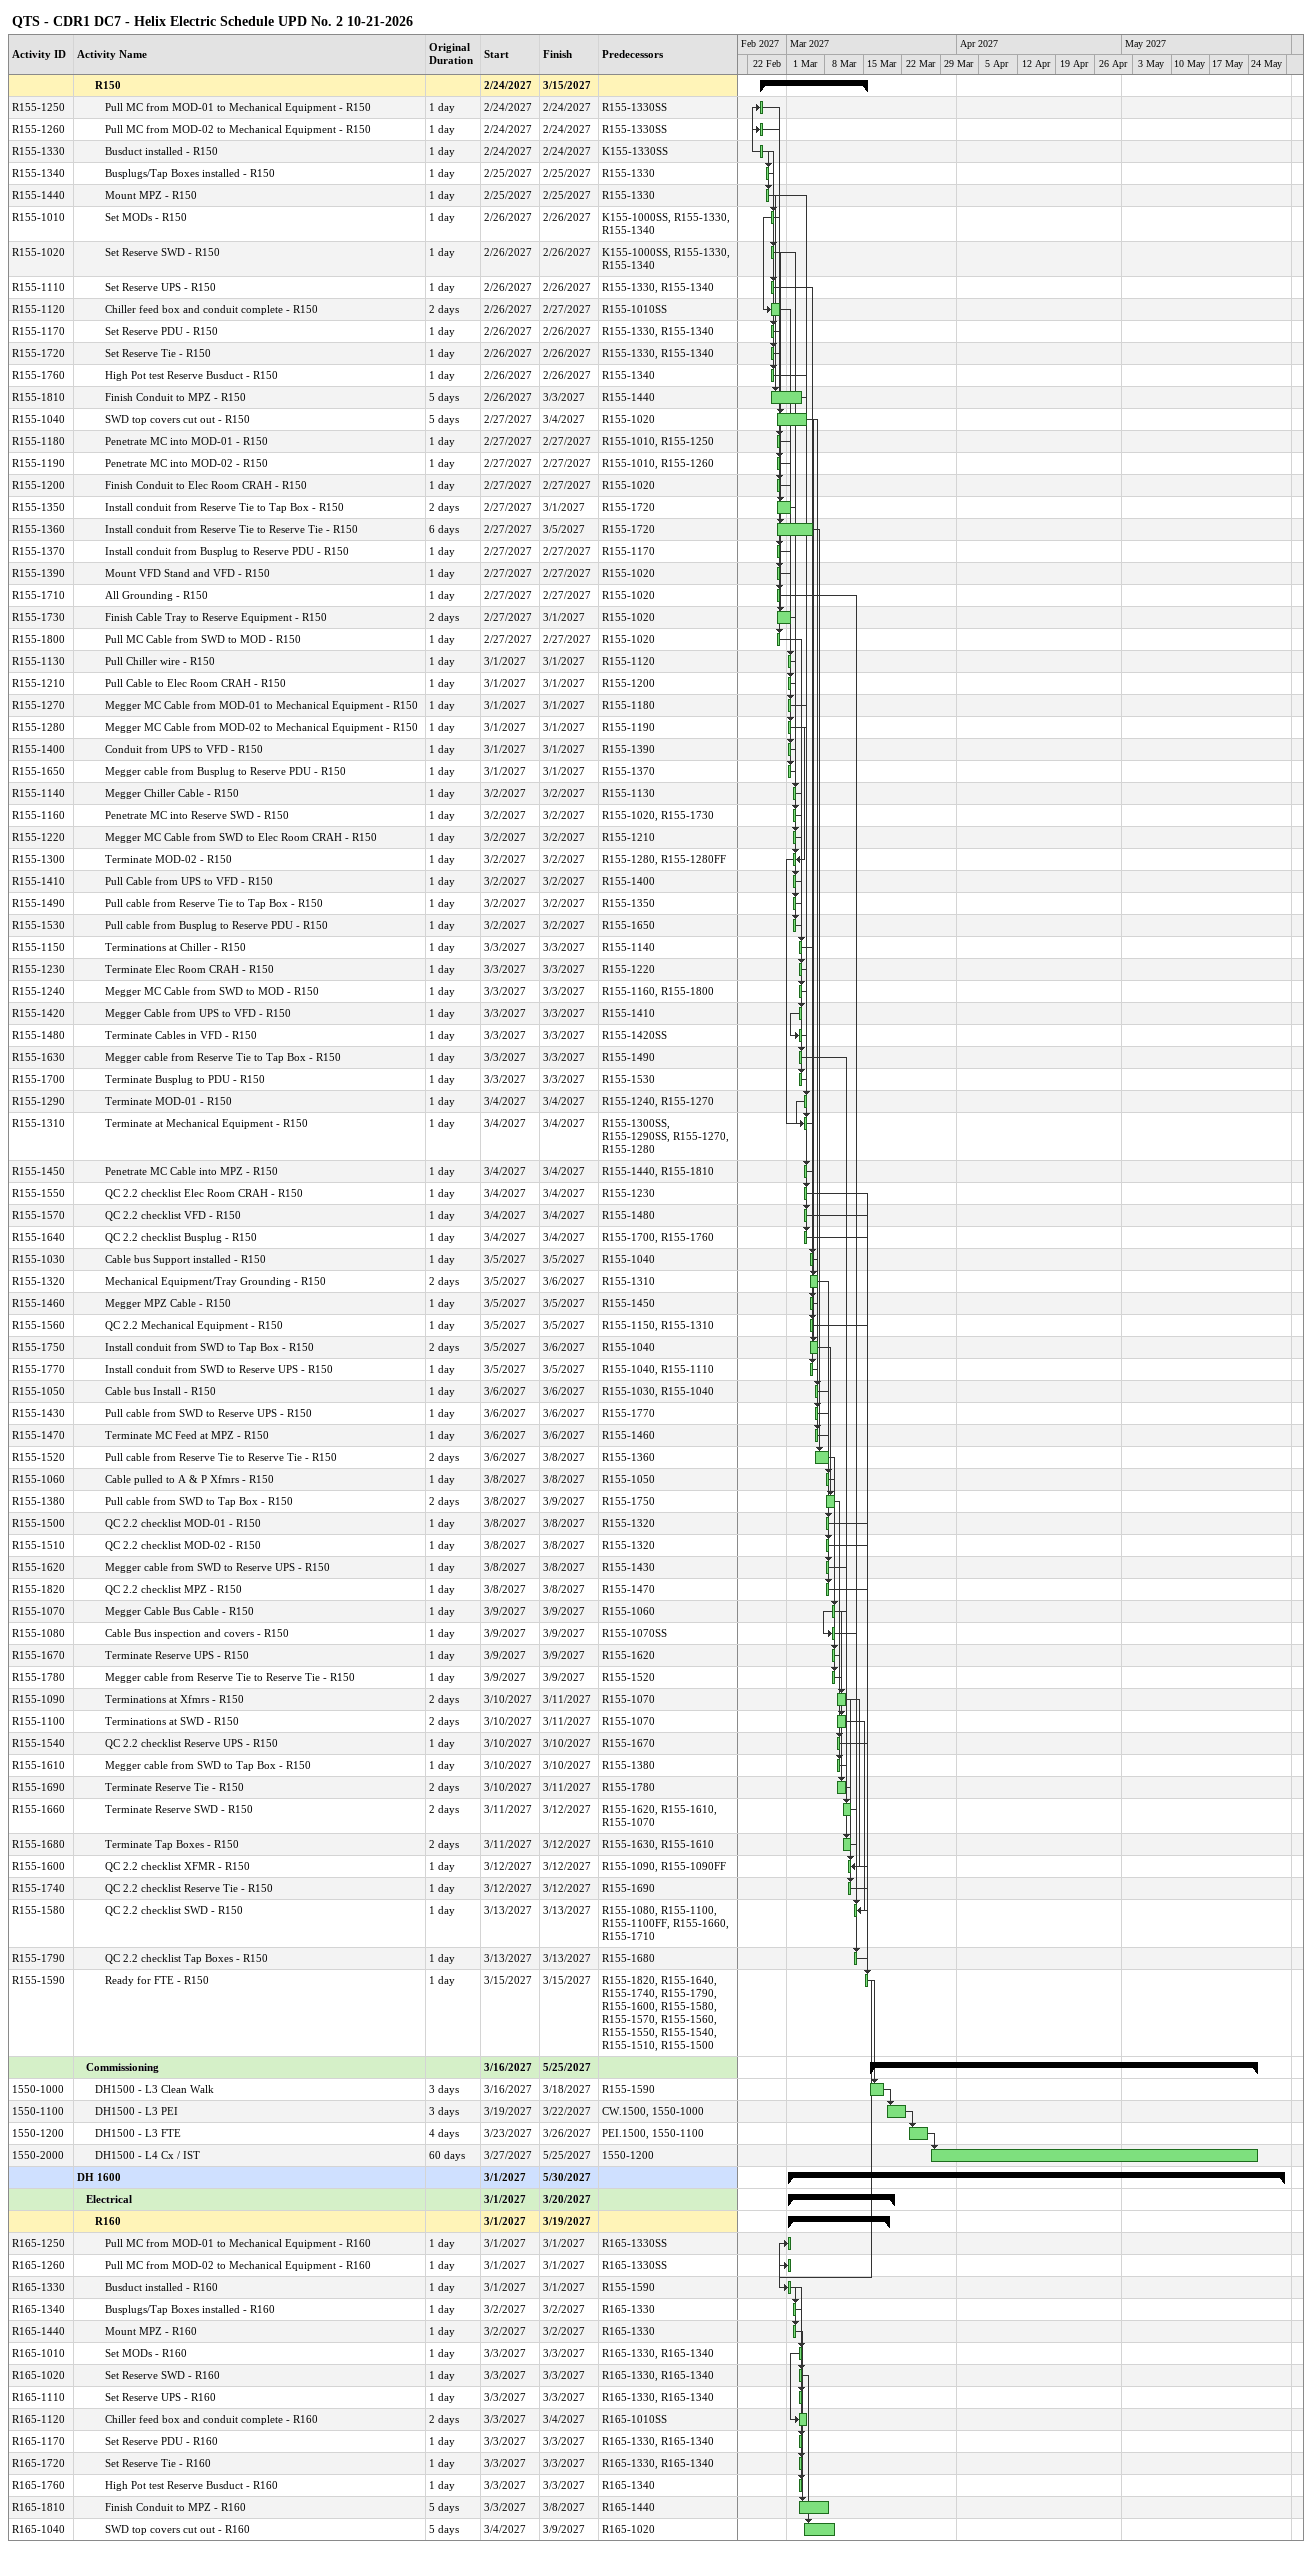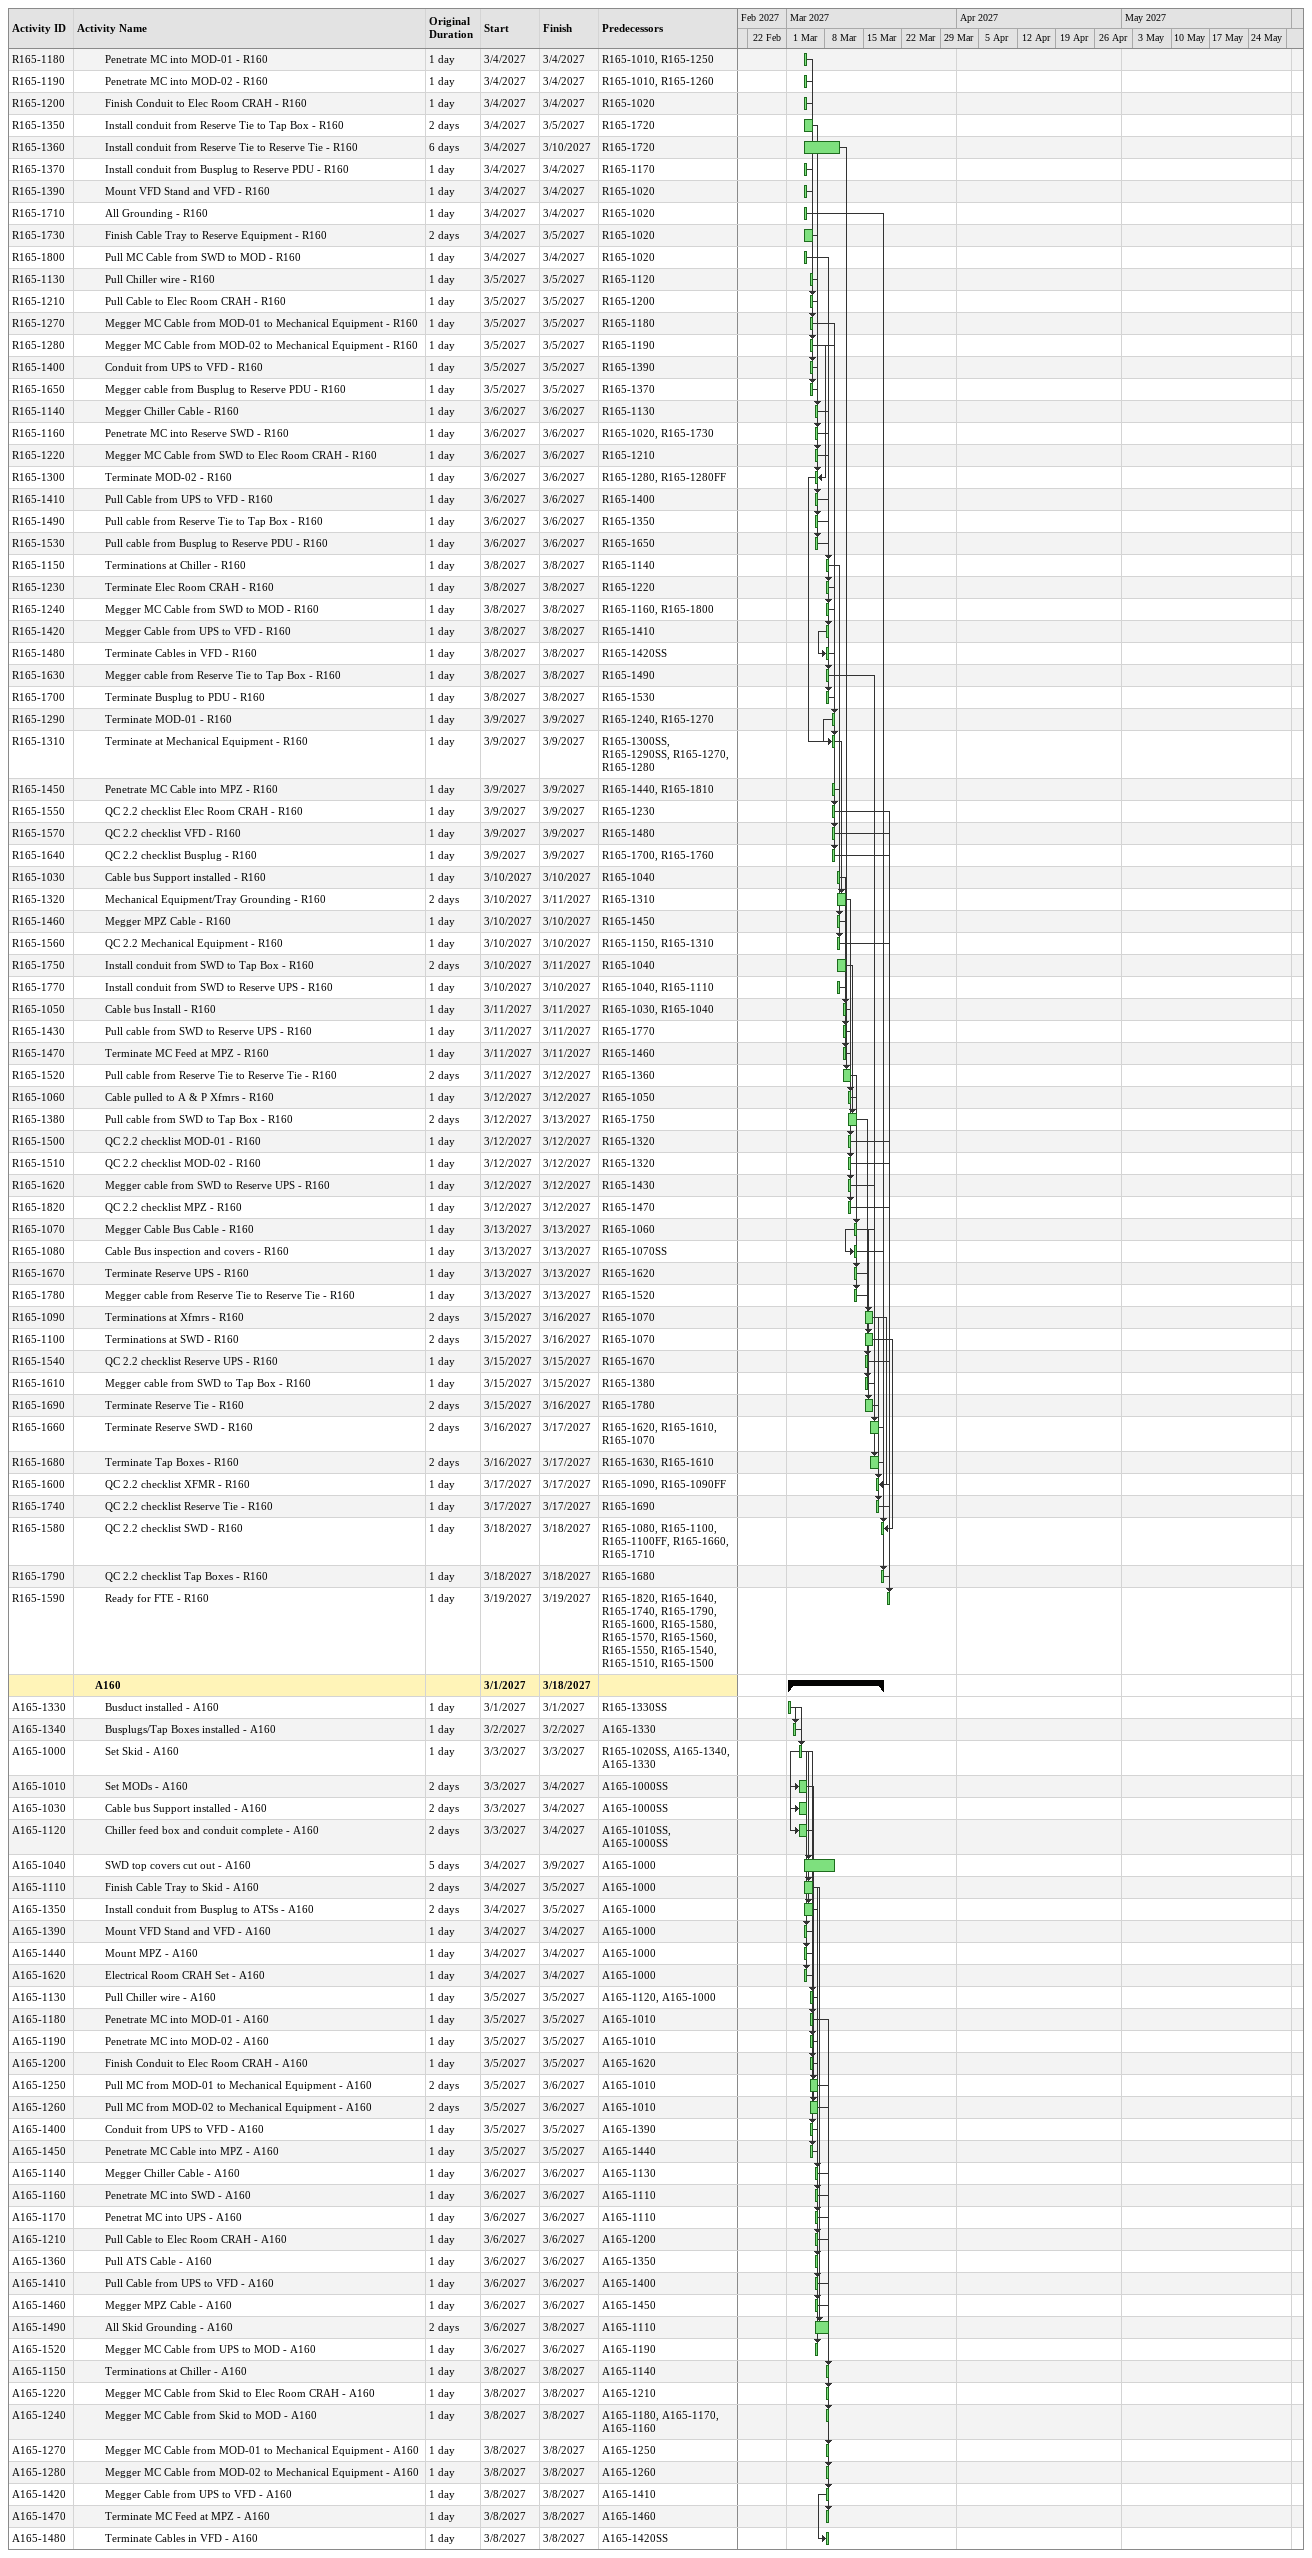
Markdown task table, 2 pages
QTS - CDR1 DC7 - Helix Electric Schedule UPD No. 2 10-21-2026

| ID | Level | Task | Original duration | Start | Finish | Predecessors |
|---|---|---|---|---|---|---|
|  | 3 | **R150** |  | 2027-02-24 | 2027-03-15 |  |
| R155-1250 | 4 | Pull MC from MOD-01 to Mechanical Equipment - R150 | 1d | 2027-02-24 | 2027-02-24 | R155-1330SS |
| R155-1260 | 4 | Pull MC from MOD-02 to Mechanical Equipment - R150 | 1d | 2027-02-24 | 2027-02-24 | R155-1330SS |
| R155-1330 | 4 | Busduct installed - R150 | 1d | 2027-02-24 | 2027-02-24 | K155-1330SS |
| R155-1340 | 4 | Busplugs/Tap Boxes installed - R150 | 1d | 2027-02-25 | 2027-02-25 | R155-1330 |
| R155-1440 | 4 | Mount MPZ - R150 | 1d | 2027-02-25 | 2027-02-25 | R155-1330 |
| R155-1010 | 4 | Set MODs - R150 | 1d | 2027-02-26 | 2027-02-26 | K155-1000SS, R155-1330, R155-1340 |
| R155-1020 | 4 | Set Reserve SWD - R150 | 1d | 2027-02-26 | 2027-02-26 | K155-1000SS, R155-1330, R155-1340 |
| R155-1110 | 4 | Set Reserve UPS - R150 | 1d | 2027-02-26 | 2027-02-26 | R155-1330, R155-1340 |
| R155-1120 | 4 | Chiller feed box and conduit complete - R150 | 2d | 2027-02-26 | 2027-02-27 | R155-1010SS |
| R155-1170 | 4 | Set Reserve PDU - R150 | 1d | 2027-02-26 | 2027-02-26 | R155-1330, R155-1340 |
| R155-1720 | 4 | Set Reserve Tie - R150 | 1d | 2027-02-26 | 2027-02-26 | R155-1330, R155-1340 |
| R155-1760 | 4 | High Pot test Reserve Busduct - R150 | 1d | 2027-02-26 | 2027-02-26 | R155-1340 |
| R155-1810 | 4 | Finish Conduit to MPZ - R150 | 5d | 2027-02-26 | 2027-03-03 | R155-1440 |
| R155-1040 | 4 | SWD top covers cut out - R150 | 5d | 2027-02-27 | 2027-03-04 | R155-1020 |
| R155-1180 | 4 | Penetrate MC into MOD-01 - R150 | 1d | 2027-02-27 | 2027-02-27 | R155-1010, R155-1250 |
| R155-1190 | 4 | Penetrate MC into MOD-02 - R150 | 1d | 2027-02-27 | 2027-02-27 | R155-1010, R155-1260 |
| R155-1200 | 4 | Finish Conduit to Elec Room CRAH - R150 | 1d | 2027-02-27 | 2027-02-27 | R155-1020 |
| R155-1350 | 4 | Install conduit from Reserve Tie to Tap Box - R150 | 2d | 2027-02-27 | 2027-03-01 | R155-1720 |
| R155-1360 | 4 | Install conduit from Reserve Tie to Reserve Tie - R150 | 6d | 2027-02-27 | 2027-03-05 | R155-1720 |
| R155-1370 | 4 | Install conduit from Busplug to Reserve PDU - R150 | 1d | 2027-02-27 | 2027-02-27 | R155-1170 |
| R155-1390 | 4 | Mount VFD Stand and VFD - R150 | 1d | 2027-02-27 | 2027-02-27 | R155-1020 |
| R155-1710 | 4 | All Grounding - R150 | 1d | 2027-02-27 | 2027-02-27 | R155-1020 |
| R155-1730 | 4 | Finish Cable Tray to Reserve Equipment - R150 | 2d | 2027-02-27 | 2027-03-01 | R155-1020 |
| R155-1800 | 4 | Pull MC Cable from SWD to MOD - R150 | 1d | 2027-02-27 | 2027-02-27 | R155-1020 |
| R155-1130 | 4 | Pull Chiller wire - R150 | 1d | 2027-03-01 | 2027-03-01 | R155-1120 |
| R155-1210 | 4 | Pull Cable to Elec Room CRAH - R150 | 1d | 2027-03-01 | 2027-03-01 | R155-1200 |
| R155-1270 | 4 | Megger MC Cable from MOD-01 to Mechanical Equipment - R150 | 1d | 2027-03-01 | 2027-03-01 | R155-1180 |
| R155-1280 | 4 | Megger MC Cable from MOD-02 to Mechanical Equipment - R150 | 1d | 2027-03-01 | 2027-03-01 | R155-1190 |
| R155-1400 | 4 | Conduit from UPS to VFD - R150 | 1d | 2027-03-01 | 2027-03-01 | R155-1390 |
| R155-1650 | 4 | Megger cable from Busplug to Reserve PDU - R150 | 1d | 2027-03-01 | 2027-03-01 | R155-1370 |
| R155-1140 | 4 | Megger Chiller Cable - R150 | 1d | 2027-03-02 | 2027-03-02 | R155-1130 |
| R155-1160 | 4 | Penetrate MC into Reserve SWD - R150 | 1d | 2027-03-02 | 2027-03-02 | R155-1020, R155-1730 |
| R155-1220 | 4 | Megger MC Cable from SWD to Elec Room CRAH - R150 | 1d | 2027-03-02 | 2027-03-02 | R155-1210 |
| R155-1300 | 4 | Terminate MOD-02 - R150 | 1d | 2027-03-02 | 2027-03-02 | R155-1280, R155-1280FF |
| R155-1410 | 4 | Pull Cable from UPS to VFD - R150 | 1d | 2027-03-02 | 2027-03-02 | R155-1400 |
| R155-1490 | 4 | Pull cable from Reserve Tie to Tap Box - R150 | 1d | 2027-03-02 | 2027-03-02 | R155-1350 |
| R155-1530 | 4 | Pull cable from Busplug to Reserve PDU - R150 | 1d | 2027-03-02 | 2027-03-02 | R155-1650 |
| R155-1150 | 4 | Terminations at Chiller - R150 | 1d | 2027-03-03 | 2027-03-03 | R155-1140 |
| R155-1230 | 4 | Terminate Elec Room CRAH - R150 | 1d | 2027-03-03 | 2027-03-03 | R155-1220 |
| R155-1240 | 4 | Megger MC Cable from SWD to MOD - R150 | 1d | 2027-03-03 | 2027-03-03 | R155-1160, R155-1800 |
| R155-1420 | 4 | Megger Cable from UPS to VFD - R150 | 1d | 2027-03-03 | 2027-03-03 | R155-1410 |
| R155-1480 | 4 | Terminate Cables in VFD - R150 | 1d | 2027-03-03 | 2027-03-03 | R155-1420SS |
| R155-1630 | 4 | Megger cable from Reserve Tie to Tap Box - R150 | 1d | 2027-03-03 | 2027-03-03 | R155-1490 |
| R155-1700 | 4 | Terminate Busplug to PDU - R150 | 1d | 2027-03-03 | 2027-03-03 | R155-1530 |
| R155-1290 | 4 | Terminate MOD-01 - R150 | 1d | 2027-03-04 | 2027-03-04 | R155-1240, R155-1270 |
| R155-1310 | 4 | Terminate at Mechanical Equipment - R150 | 1d | 2027-03-04 | 2027-03-04 | R155-1300SS, R155-1290SS, R155-1270, R155-1280 |
| R155-1450 | 4 | Penetrate MC Cable into MPZ - R150 | 1d | 2027-03-04 | 2027-03-04 | R155-1440, R155-1810 |
| R155-1550 | 4 | QC 2.2 checklist Elec Room CRAH - R150 | 1d | 2027-03-04 | 2027-03-04 | R155-1230 |
| R155-1570 | 4 | QC 2.2 checklist VFD - R150 | 1d | 2027-03-04 | 2027-03-04 | R155-1480 |
| R155-1640 | 4 | QC 2.2 checklist Busplug - R150 | 1d | 2027-03-04 | 2027-03-04 | R155-1700, R155-1760 |
| R155-1030 | 4 | Cable bus Support installed - R150 | 1d | 2027-03-05 | 2027-03-05 | R155-1040 |
| R155-1320 | 4 | Mechanical Equipment/Tray Grounding - R150 | 2d | 2027-03-05 | 2027-03-06 | R155-1310 |
| R155-1460 | 4 | Megger MPZ Cable - R150 | 1d | 2027-03-05 | 2027-03-05 | R155-1450 |
| R155-1560 | 4 | QC 2.2 Mechanical Equipment - R150 | 1d | 2027-03-05 | 2027-03-05 | R155-1150, R155-1310 |
| R155-1750 | 4 | Install conduit from SWD to Tap Box - R150 | 2d | 2027-03-05 | 2027-03-06 | R155-1040 |
| R155-1770 | 4 | Install conduit from SWD to Reserve UPS - R150 | 1d | 2027-03-05 | 2027-03-05 | R155-1040, R155-1110 |
| R155-1050 | 4 | Cable bus Install - R150 | 1d | 2027-03-06 | 2027-03-06 | R155-1030, R155-1040 |
| R155-1430 | 4 | Pull cable from SWD to Reserve UPS - R150 | 1d | 2027-03-06 | 2027-03-06 | R155-1770 |
| R155-1470 | 4 | Terminate MC Feed at MPZ - R150 | 1d | 2027-03-06 | 2027-03-06 | R155-1460 |
| R155-1520 | 4 | Pull cable from Reserve Tie to Reserve Tie - R150 | 2d | 2027-03-06 | 2027-03-08 | R155-1360 |
| R155-1060 | 4 | Cable pulled to A & P Xfmrs - R150 | 1d | 2027-03-08 | 2027-03-08 | R155-1050 |
| R155-1380 | 4 | Pull cable from SWD to Tap Box - R150 | 2d | 2027-03-08 | 2027-03-09 | R155-1750 |
| R155-1500 | 4 | QC 2.2 checklist MOD-01 - R150 | 1d | 2027-03-08 | 2027-03-08 | R155-1320 |
| R155-1510 | 4 | QC 2.2 checklist MOD-02 - R150 | 1d | 2027-03-08 | 2027-03-08 | R155-1320 |
| R155-1620 | 4 | Megger cable from SWD to Reserve UPS - R150 | 1d | 2027-03-08 | 2027-03-08 | R155-1430 |
| R155-1820 | 4 | QC 2.2 checklist MPZ - R150 | 1d | 2027-03-08 | 2027-03-08 | R155-1470 |
| R155-1070 | 4 | Megger Cable Bus Cable - R150 | 1d | 2027-03-09 | 2027-03-09 | R155-1060 |
| R155-1080 | 4 | Cable Bus inspection and covers - R150 | 1d | 2027-03-09 | 2027-03-09 | R155-1070SS |
| R155-1670 | 4 | Terminate Reserve UPS - R150 | 1d | 2027-03-09 | 2027-03-09 | R155-1620 |
| R155-1780 | 4 | Megger cable from Reserve Tie to Reserve Tie - R150 | 1d | 2027-03-09 | 2027-03-09 | R155-1520 |
| R155-1090 | 4 | Terminations at Xfmrs - R150 | 2d | 2027-03-10 | 2027-03-11 | R155-1070 |
| R155-1100 | 4 | Terminations at SWD - R150 | 2d | 2027-03-10 | 2027-03-11 | R155-1070 |
| R155-1540 | 4 | QC 2.2 checklist Reserve UPS - R150 | 1d | 2027-03-10 | 2027-03-10 | R155-1670 |
| R155-1610 | 4 | Megger cable from SWD to Tap Box - R150 | 1d | 2027-03-10 | 2027-03-10 | R155-1380 |
| R155-1690 | 4 | Terminate Reserve Tie - R150 | 2d | 2027-03-10 | 2027-03-11 | R155-1780 |
| R155-1660 | 4 | Terminate Reserve SWD - R150 | 2d | 2027-03-11 | 2027-03-12 | R155-1620, R155-1610, R155-1070 |
| R155-1680 | 4 | Terminate Tap Boxes - R150 | 2d | 2027-03-11 | 2027-03-12 | R155-1630, R155-1610 |
| R155-1600 | 4 | QC 2.2 checklist XFMR - R150 | 1d | 2027-03-12 | 2027-03-12 | R155-1090, R155-1090FF |
| R155-1740 | 4 | QC 2.2 checklist Reserve Tie - R150 | 1d | 2027-03-12 | 2027-03-12 | R155-1690 |
| R155-1580 | 4 | QC 2.2 checklist SWD - R150 | 1d | 2027-03-13 | 2027-03-13 | R155-1080, R155-1100, R155-1100FF, R155-1660, R155-1710 |
| R155-1790 | 4 | QC 2.2 checklist Tap Boxes - R150 | 1d | 2027-03-13 | 2027-03-13 | R155-1680 |
| R155-1590 | 4 | Ready for FTE - R150 | 1d | 2027-03-15 | 2027-03-15 | R155-1820, R155-1640, R155-1740, R155-1790, R155-1600, R155-1580, R155-1570, R155-1560, R155-1550, R155-1540, R155-1510, R155-1500 |
|  | 2 | **Commissioning** |  | 2027-03-16 | 2027-05-25 |  |
| 1550-1000 | 3 | DH1500 - L3 Clean Walk | 3d | 2027-03-16 | 2027-03-18 | R155-1590 |
| 1550-1100 | 3 | DH1500 - L3 PEI | 3d | 2027-03-19 | 2027-03-22 | CW.1500, 1550-1000 |
| 1550-1200 | 3 | DH1500 - L3 FTE | 4d | 2027-03-23 | 2027-03-26 | PEI.1500, 1550-1100 |
| 1550-2000 | 3 | DH1500 - L4 Cx / IST | 60d | 2027-03-27 | 2027-05-25 | 1550-1200 |
|  | 1 | **DH 1600** |  | 2027-03-01 | 2027-05-30 |  |
|  | 2 | **Electrical** |  | 2027-03-01 | 2027-03-20 |  |
|  | 3 | **R160** |  | 2027-03-01 | 2027-03-19 |  |
| R165-1250 | 4 | Pull MC from MOD-01 to Mechanical Equipment - R160 | 1d | 2027-03-01 | 2027-03-01 | R165-1330SS |
| R165-1260 | 4 | Pull MC from MOD-02 to Mechanical Equipment - R160 | 1d | 2027-03-01 | 2027-03-01 | R165-1330SS |
| R165-1330 | 4 | Busduct installed - R160 | 1d | 2027-03-01 | 2027-03-01 | R155-1590 |
| R165-1340 | 4 | Busplugs/Tap Boxes installed - R160 | 1d | 2027-03-02 | 2027-03-02 | R165-1330 |
| R165-1440 | 4 | Mount MPZ - R160 | 1d | 2027-03-02 | 2027-03-02 | R165-1330 |
| R165-1010 | 4 | Set MODs - R160 | 1d | 2027-03-03 | 2027-03-03 | R165-1330, R165-1340 |
| R165-1020 | 4 | Set Reserve SWD - R160 | 1d | 2027-03-03 | 2027-03-03 | R165-1330, R165-1340 |
| R165-1110 | 4 | Set Reserve UPS - R160 | 1d | 2027-03-03 | 2027-03-03 | R165-1330, R165-1340 |
| R165-1120 | 4 | Chiller feed box and conduit complete - R160 | 2d | 2027-03-03 | 2027-03-04 | R165-1010SS |
| R165-1170 | 4 | Set Reserve PDU - R160 | 1d | 2027-03-03 | 2027-03-03 | R165-1330, R165-1340 |
| R165-1720 | 4 | Set Reserve Tie - R160 | 1d | 2027-03-03 | 2027-03-03 | R165-1330, R165-1340 |
| R165-1760 | 4 | High Pot test Reserve Busduct - R160 | 1d | 2027-03-03 | 2027-03-03 | R165-1340 |
| R165-1810 | 4 | Finish Conduit to MPZ - R160 | 5d | 2027-03-03 | 2027-03-08 | R165-1440 |
| R165-1040 | 4 | SWD top covers cut out - R160 | 5d | 2027-03-04 | 2027-03-09 | R165-1020 |
| R165-1180 | 4 | Penetrate MC into MOD-01 - R160 | 1d | 2027-03-04 | 2027-03-04 | R165-1010, R165-1250 |
| R165-1190 | 4 | Penetrate MC into MOD-02 - R160 | 1d | 2027-03-04 | 2027-03-04 | R165-1010, R165-1260 |
| R165-1200 | 4 | Finish Conduit to Elec Room CRAH - R160 | 1d | 2027-03-04 | 2027-03-04 | R165-1020 |
| R165-1350 | 4 | Install conduit from Reserve Tie to Tap Box - R160 | 2d | 2027-03-04 | 2027-03-05 | R165-1720 |
| R165-1360 | 4 | Install conduit from Reserve Tie to Reserve Tie - R160 | 6d | 2027-03-04 | 2027-03-10 | R165-1720 |
| R165-1370 | 4 | Install conduit from Busplug to Reserve PDU - R160 | 1d | 2027-03-04 | 2027-03-04 | R165-1170 |
| R165-1390 | 4 | Mount VFD Stand and VFD - R160 | 1d | 2027-03-04 | 2027-03-04 | R165-1020 |
| R165-1710 | 4 | All Grounding - R160 | 1d | 2027-03-04 | 2027-03-04 | R165-1020 |
| R165-1730 | 4 | Finish Cable Tray to Reserve Equipment - R160 | 2d | 2027-03-04 | 2027-03-05 | R165-1020 |
| R165-1800 | 4 | Pull MC Cable from SWD to MOD - R160 | 1d | 2027-03-04 | 2027-03-04 | R165-1020 |
| R165-1130 | 4 | Pull Chiller wire - R160 | 1d | 2027-03-05 | 2027-03-05 | R165-1120 |
| R165-1210 | 4 | Pull Cable to Elec Room CRAH - R160 | 1d | 2027-03-05 | 2027-03-05 | R165-1200 |
| R165-1270 | 4 | Megger MC Cable from MOD-01 to Mechanical Equipment - R160 | 1d | 2027-03-05 | 2027-03-05 | R165-1180 |
| R165-1280 | 4 | Megger MC Cable from MOD-02 to Mechanical Equipment - R160 | 1d | 2027-03-05 | 2027-03-05 | R165-1190 |
| R165-1400 | 4 | Conduit from UPS to VFD - R160 | 1d | 2027-03-05 | 2027-03-05 | R165-1390 |
| R165-1650 | 4 | Megger cable from Busplug to Reserve PDU - R160 | 1d | 2027-03-05 | 2027-03-05 | R165-1370 |
| R165-1140 | 4 | Megger Chiller Cable - R160 | 1d | 2027-03-06 | 2027-03-06 | R165-1130 |
| R165-1160 | 4 | Penetrate MC into Reserve SWD - R160 | 1d | 2027-03-06 | 2027-03-06 | R165-1020, R165-1730 |
| R165-1220 | 4 | Megger MC Cable from SWD to Elec Room CRAH - R160 | 1d | 2027-03-06 | 2027-03-06 | R165-1210 |
| R165-1300 | 4 | Terminate MOD-02 - R160 | 1d | 2027-03-06 | 2027-03-06 | R165-1280, R165-1280FF |
| R165-1410 | 4 | Pull Cable from UPS to VFD - R160 | 1d | 2027-03-06 | 2027-03-06 | R165-1400 |
| R165-1490 | 4 | Pull cable from Reserve Tie to Tap Box - R160 | 1d | 2027-03-06 | 2027-03-06 | R165-1350 |
| R165-1530 | 4 | Pull cable from Busplug to Reserve PDU - R160 | 1d | 2027-03-06 | 2027-03-06 | R165-1650 |
| R165-1150 | 4 | Terminations at Chiller - R160 | 1d | 2027-03-08 | 2027-03-08 | R165-1140 |
| R165-1230 | 4 | Terminate Elec Room CRAH - R160 | 1d | 2027-03-08 | 2027-03-08 | R165-1220 |
| R165-1240 | 4 | Megger MC Cable from SWD to MOD - R160 | 1d | 2027-03-08 | 2027-03-08 | R165-1160, R165-1800 |
| R165-1420 | 4 | Megger Cable from UPS to VFD - R160 | 1d | 2027-03-08 | 2027-03-08 | R165-1410 |
| R165-1480 | 4 | Terminate Cables in VFD - R160 | 1d | 2027-03-08 | 2027-03-08 | R165-1420SS |
| R165-1630 | 4 | Megger cable from Reserve Tie to Tap Box - R160 | 1d | 2027-03-08 | 2027-03-08 | R165-1490 |
| R165-1700 | 4 | Terminate Busplug to PDU - R160 | 1d | 2027-03-08 | 2027-03-08 | R165-1530 |
| R165-1290 | 4 | Terminate MOD-01 - R160 | 1d | 2027-03-09 | 2027-03-09 | R165-1240, R165-1270 |
| R165-1310 | 4 | Terminate at Mechanical Equipment - R160 | 1d | 2027-03-09 | 2027-03-09 | R165-1300SS, R165-1290SS, R165-1270, R165-1280 |
| R165-1450 | 4 | Penetrate MC Cable into MPZ - R160 | 1d | 2027-03-09 | 2027-03-09 | R165-1440, R165-1810 |
| R165-1550 | 4 | QC 2.2 checklist Elec Room CRAH - R160 | 1d | 2027-03-09 | 2027-03-09 | R165-1230 |
| R165-1570 | 4 | QC 2.2 checklist VFD - R160 | 1d | 2027-03-09 | 2027-03-09 | R165-1480 |
| R165-1640 | 4 | QC 2.2 checklist Busplug - R160 | 1d | 2027-03-09 | 2027-03-09 | R165-1700, R165-1760 |
| R165-1030 | 4 | Cable bus Support installed - R160 | 1d | 2027-03-10 | 2027-03-10 | R165-1040 |
| R165-1320 | 4 | Mechanical Equipment/Tray Grounding - R160 | 2d | 2027-03-10 | 2027-03-11 | R165-1310 |
| R165-1460 | 4 | Megger MPZ Cable - R160 | 1d | 2027-03-10 | 2027-03-10 | R165-1450 |
| R165-1560 | 4 | QC 2.2 Mechanical Equipment - R160 | 1d | 2027-03-10 | 2027-03-10 | R165-1150, R165-1310 |
| R165-1750 | 4 | Install conduit from SWD to Tap Box - R160 | 2d | 2027-03-10 | 2027-03-11 | R165-1040 |
| R165-1770 | 4 | Install conduit from SWD to Reserve UPS - R160 | 1d | 2027-03-10 | 2027-03-10 | R165-1040, R165-1110 |
| R165-1050 | 4 | Cable bus Install - R160 | 1d | 2027-03-11 | 2027-03-11 | R165-1030, R165-1040 |
| R165-1430 | 4 | Pull cable from SWD to Reserve UPS - R160 | 1d | 2027-03-11 | 2027-03-11 | R165-1770 |
| R165-1470 | 4 | Terminate MC Feed at MPZ - R160 | 1d | 2027-03-11 | 2027-03-11 | R165-1460 |
| R165-1520 | 4 | Pull cable from Reserve Tie to Reserve Tie - R160 | 2d | 2027-03-11 | 2027-03-12 | R165-1360 |
| R165-1060 | 4 | Cable pulled to A & P Xfmrs - R160 | 1d | 2027-03-12 | 2027-03-12 | R165-1050 |
| R165-1380 | 4 | Pull cable from SWD to Tap Box - R160 | 2d | 2027-03-12 | 2027-03-13 | R165-1750 |
| R165-1500 | 4 | QC 2.2 checklist MOD-01 - R160 | 1d | 2027-03-12 | 2027-03-12 | R165-1320 |
| R165-1510 | 4 | QC 2.2 checklist MOD-02 - R160 | 1d | 2027-03-12 | 2027-03-12 | R165-1320 |
| R165-1620 | 4 | Megger cable from SWD to Reserve UPS - R160 | 1d | 2027-03-12 | 2027-03-12 | R165-1430 |
| R165-1820 | 4 | QC 2.2 checklist MPZ - R160 | 1d | 2027-03-12 | 2027-03-12 | R165-1470 |
| R165-1070 | 4 | Megger Cable Bus Cable - R160 | 1d | 2027-03-13 | 2027-03-13 | R165-1060 |
| R165-1080 | 4 | Cable Bus inspection and covers - R160 | 1d | 2027-03-13 | 2027-03-13 | R165-1070SS |
| R165-1670 | 4 | Terminate Reserve UPS - R160 | 1d | 2027-03-13 | 2027-03-13 | R165-1620 |
| R165-1780 | 4 | Megger cable from Reserve Tie to Reserve Tie - R160 | 1d | 2027-03-13 | 2027-03-13 | R165-1520 |
| R165-1090 | 4 | Terminations at Xfmrs - R160 | 2d | 2027-03-15 | 2027-03-16 | R165-1070 |
| R165-1100 | 4 | Terminations at SWD - R160 | 2d | 2027-03-15 | 2027-03-16 | R165-1070 |
| R165-1540 | 4 | QC 2.2 checklist Reserve UPS - R160 | 1d | 2027-03-15 | 2027-03-15 | R165-1670 |
| R165-1610 | 4 | Megger cable from SWD to Tap Box - R160 | 1d | 2027-03-15 | 2027-03-15 | R165-1380 |
| R165-1690 | 4 | Terminate Reserve Tie - R160 | 2d | 2027-03-15 | 2027-03-16 | R165-1780 |
| R165-1660 | 4 | Terminate Reserve SWD - R160 | 2d | 2027-03-16 | 2027-03-17 | R165-1620, R165-1610, R165-1070 |
| R165-1680 | 4 | Terminate Tap Boxes - R160 | 2d | 2027-03-16 | 2027-03-17 | R165-1630, R165-1610 |
| R165-1600 | 4 | QC 2.2 checklist XFMR - R160 | 1d | 2027-03-17 | 2027-03-17 | R165-1090, R165-1090FF |
| R165-1740 | 4 | QC 2.2 checklist Reserve Tie - R160 | 1d | 2027-03-17 | 2027-03-17 | R165-1690 |
| R165-1580 | 4 | QC 2.2 checklist SWD - R160 | 1d | 2027-03-18 | 2027-03-18 | R165-1080, R165-1100, R165-1100FF, R165-1660, R165-1710 |
| R165-1790 | 4 | QC 2.2 checklist Tap Boxes - R160 | 1d | 2027-03-18 | 2027-03-18 | R165-1680 |
| R165-1590 | 4 | Ready for FTE - R160 | 1d | 2027-03-19 | 2027-03-19 | R165-1820, R165-1640, R165-1740, R165-1790, R165-1600, R165-1580, R165-1570, R165-1560, R165-1550, R165-1540, R165-1510, R165-1500 |
|  | 3 | **A160** |  | 2027-03-01 | 2027-03-18 |  |
| A165-1330 | 4 | Busduct installed - A160 | 1d | 2027-03-01 | 2027-03-01 | R165-1330SS |
| A165-1340 | 4 | Busplugs/Tap Boxes installed - A160 | 1d | 2027-03-02 | 2027-03-02 | A165-1330 |
| A165-1000 | 4 | Set Skid - A160 | 1d | 2027-03-03 | 2027-03-03 | R165-1020SS, A165-1340, A165-1330 |
| A165-1010 | 4 | Set MODs - A160 | 2d | 2027-03-03 | 2027-03-04 | A165-1000SS |
| A165-1030 | 4 | Cable bus Support installed - A160 | 2d | 2027-03-03 | 2027-03-04 | A165-1000SS |
| A165-1120 | 4 | Chiller feed box and conduit complete - A160 | 2d | 2027-03-03 | 2027-03-04 | A165-1010SS, A165-1000SS |
| A165-1040 | 4 | SWD top covers cut out - A160 | 5d | 2027-03-04 | 2027-03-09 | A165-1000 |
| A165-1110 | 4 | Finish Cable Tray to Skid - A160 | 2d | 2027-03-04 | 2027-03-05 | A165-1000 |
| A165-1350 | 4 | Install conduit from Busplug to ATSs - A160 | 2d | 2027-03-04 | 2027-03-05 | A165-1000 |
| A165-1390 | 4 | Mount VFD Stand and VFD - A160 | 1d | 2027-03-04 | 2027-03-04 | A165-1000 |
| A165-1440 | 4 | Mount MPZ - A160 | 1d | 2027-03-04 | 2027-03-04 | A165-1000 |
| A165-1620 | 4 | Electrical Room CRAH Set - A160 | 1d | 2027-03-04 | 2027-03-04 | A165-1000 |
| A165-1130 | 4 | Pull Chiller wire - A160 | 1d | 2027-03-05 | 2027-03-05 | A165-1120, A165-1000 |
| A165-1180 | 4 | Penetrate MC into MOD-01 - A160 | 1d | 2027-03-05 | 2027-03-05 | A165-1010 |
| A165-1190 | 4 | Penetrate MC into MOD-02 - A160 | 1d | 2027-03-05 | 2027-03-05 | A165-1010 |
| A165-1200 | 4 | Finish Conduit to Elec Room CRAH - A160 | 1d | 2027-03-05 | 2027-03-05 | A165-1620 |
| A165-1250 | 4 | Pull MC from MOD-01 to Mechanical Equipment - A160 | 2d | 2027-03-05 | 2027-03-06 | A165-1010 |
| A165-1260 | 4 | Pull MC from MOD-02 to Mechanical Equipment - A160 | 2d | 2027-03-05 | 2027-03-06 | A165-1010 |
| A165-1400 | 4 | Conduit from UPS to VFD - A160 | 1d | 2027-03-05 | 2027-03-05 | A165-1390 |
| A165-1450 | 4 | Penetrate MC Cable into MPZ - A160 | 1d | 2027-03-05 | 2027-03-05 | A165-1440 |
| A165-1140 | 4 | Megger Chiller Cable - A160 | 1d | 2027-03-06 | 2027-03-06 | A165-1130 |
| A165-1160 | 4 | Penetrate MC into SWD - A160 | 1d | 2027-03-06 | 2027-03-06 | A165-1110 |
| A165-1170 | 4 | Penetrat MC into UPS - A160 | 1d | 2027-03-06 | 2027-03-06 | A165-1110 |
| A165-1210 | 4 | Pull Cable to Elec Room CRAH - A160 | 1d | 2027-03-06 | 2027-03-06 | A165-1200 |
| A165-1360 | 4 | Pull ATS Cable - A160 | 1d | 2027-03-06 | 2027-03-06 | A165-1350 |
| A165-1410 | 4 | Pull Cable from UPS to VFD - A160 | 1d | 2027-03-06 | 2027-03-06 | A165-1400 |
| A165-1460 | 4 | Megger MPZ Cable - A160 | 1d | 2027-03-06 | 2027-03-06 | A165-1450 |
| A165-1490 | 4 | All Skid Grounding - A160 | 2d | 2027-03-06 | 2027-03-08 | A165-1110 |
| A165-1520 | 4 | Megger MC Cable from UPS to MOD - A160 | 1d | 2027-03-06 | 2027-03-06 | A165-1190 |
| A165-1150 | 4 | Terminations at Chiller - A160 | 1d | 2027-03-08 | 2027-03-08 | A165-1140 |
| A165-1220 | 4 | Megger MC Cable from Skid to Elec Room CRAH - A160 | 1d | 2027-03-08 | 2027-03-08 | A165-1210 |
| A165-1240 | 4 | Megger MC Cable from Skid to MOD - A160 | 1d | 2027-03-08 | 2027-03-08 | A165-1180, A165-1170, A165-1160 |
| A165-1270 | 4 | Megger MC Cable from MOD-01 to Mechanical Equipment - A160 | 1d | 2027-03-08 | 2027-03-08 | A165-1250 |
| A165-1280 | 4 | Megger MC Cable from MOD-02 to Mechanical Equipment - A160 | 1d | 2027-03-08 | 2027-03-08 | A165-1260 |
| A165-1420 | 4 | Megger Cable from UPS to VFD - A160 | 1d | 2027-03-08 | 2027-03-08 | A165-1410 |
| A165-1470 | 4 | Terminate MC Feed at MPZ - A160 | 1d | 2027-03-08 | 2027-03-08 | A165-1460 |
| A165-1480 | 4 | Terminate Cables in VFD - A160 | 1d | 2027-03-08 | 2027-03-08 | A165-1420SS |
